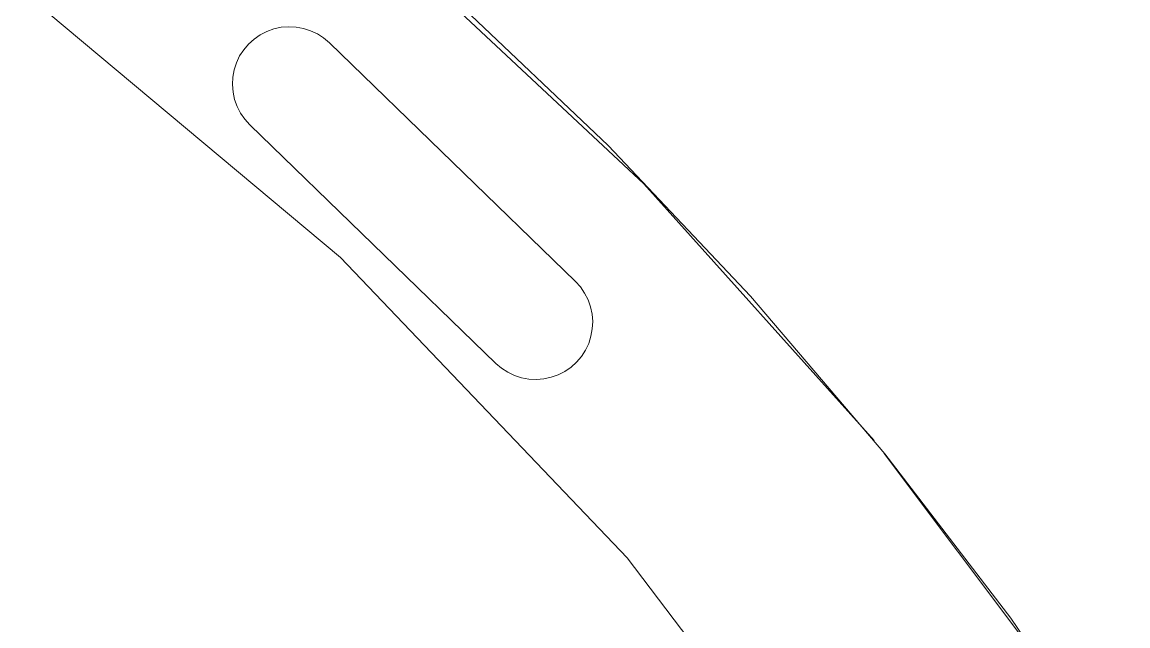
# Model space of a CAD drawing. Header units: inches. Extents: x -827 to 154, y -802 to 207.
# Drawn here: x -503.951 to -502.185, y -205.107 to -204.142 of the extents above; entities that cross this region are included whole.
import ezdxf

# ---------------------------------------------------------------- set-up
doc = ezdxf.new("R2010")
doc.units = ezdxf.units.IN
doc.header["$MEASUREMENT"] = 0
doc.layers.add('Layer0', color=7, linetype='Continuous', lineweight=9)
doc.layers.add('Miter_Saw_Station_skp', color=8, linetype='Continuous', lineweight=9)

# ---------------------------------------------------------------- blocks, each defined once
blk = doc.blocks.new('Miter_Saw_Station_skp_115-402555-Level 1')
at = {"layer": 'Layer0'}
for p, q in [((1.0866, 12.9535), (1.5191, 12.3839)), ((1.0866, 12.9535), (1.5191, 12.3839)), ((1.5191, 12.3839), (2.0127, 11.8662)), ((1.5191, 12.3839), (2.0127, 11.8662)), ((2.0127, 11.8662), (2.5611, 11.4071)), ((2.5611, 11.4071), (2.0127, 11.8662))]:
    blk.add_line(p, q, dxfattribs=at)
blk = doc.blocks.new('Miter_Saw_Station_skp_112-402552-Level 1')
blk.add_blockref('Miter_Saw_Station_skp_115-402555-Level 1', (0, 2.5809))
blk = doc.blocks.new('Miter_Saw_Station_skp_111-402551-Level 1')
at = {"layer": 'Layer0'}
for p, q in [((2.52, 4.9909), (2.7217, 4.6965)), ((2.7217, 4.6965), (2.52, 4.9909)), ((2.7217, 4.6965), (2.9386, 4.413)), ((2.9386, 4.413), (2.7217, 4.6965)), ((2.9386, 4.413), (3.17, 4.1412)), ((3.17, 4.1412), (2.9386, 4.413)), ((3.17, 4.1412), (3.4153, 3.8819)), ((3.4153, 3.8819), (3.17, 4.1412)), ((3.4153, 3.8819), (3.6738, 3.6358)), ((3.4153, 3.8819), (3.6738, 3.6358))]:
    blk.add_line(p, q, dxfattribs=at)
blk = doc.blocks.new('Miter_Saw_Station_skp_86-402526-Level 1')
blk.add_blockref('Miter_Saw_Station_skp_111-402551-Level 1', (0, 0))
blk = doc.blocks.new('Miter_Saw_Station_skp_85-402525-Level 1')
at = {"layer": 'Layer0'}
for p, q in [((8.217, 4.4254), (7.9446, 4.7882)), ((7.9446, 4.7882), (8.217, 4.4254)), ((8.6311, 3.96), (8.2342, 4.4025)), ((8.2342, 4.4025), (8.6311, 3.96)), ((8.7784, 4.2895), (8.7669, 4.2836)), ((8.7669, 4.2836), (8.7784, 4.2895)), ((8.7784, 4.2895), (8.7905, 4.2938)), ((8.7905, 4.2938), (8.7784, 4.2895)), ((8.8031, 4.2965), (8.7905, 4.2938)), ((8.7905, 4.2938), (8.8031, 4.2965)), ((8.8159, 4.2975), (8.8031, 4.2965)), ((8.8031, 4.2965), (8.8159, 4.2975)), ((8.8159, 4.2975), (8.8288, 4.2969)), ((8.8288, 4.2969), (8.8159, 4.2975)), ((8.8288, 4.2969), (8.8415, 4.2945)), ((8.8415, 4.2945), (8.8288, 4.2969)), ((8.8415, 4.2945), (8.8537, 4.2906)), ((8.8537, 4.2906), (8.8415, 4.2945)), ((8.8653, 4.2851), (8.8537, 4.2906)), ((8.8537, 4.2906), (8.8653, 4.2851)), ((8.7384, 4.2578), (8.7468, 4.2676)), ((8.7384, 4.2578), (8.7468, 4.2676)), ((8.7563, 4.2763), (8.7468, 4.2676)), ((8.7468, 4.2676), (8.7563, 4.2763)), ((8.7563, 4.2763), (8.7669, 4.2836)), ((8.7669, 4.2836), (8.7563, 4.2763)), ((8.8761, 4.2781), (8.8653, 4.2851)), ((8.8653, 4.2851), (8.8761, 4.2781)), ((8.8859, 4.2697), (8.8761, 4.2781)), ((8.8761, 4.2781), (8.8859, 4.2697)), ((8.8859, 4.2697), (9.3097, 3.8584)), ((9.3097, 3.8584), (8.8859, 4.2697)), ((8.7384, 4.2578), (8.7314, 4.247)), ((8.7314, 4.247), (8.7384, 4.2578)), ((8.722, 4.2231), (8.7259, 4.2354)), ((8.722, 4.2231), (8.7259, 4.2354)), ((8.7314, 4.247), (8.7259, 4.2354)), ((8.7259, 4.2354), (8.7314, 4.247)), ((8.719, 4.1976), (8.7196, 4.2105)), ((8.719, 4.1976), (8.7196, 4.2105)), ((8.7196, 4.2105), (8.722, 4.2231)), ((8.7196, 4.2105), (8.722, 4.2231)), ((8.72, 4.1848), (8.719, 4.1976)), ((8.72, 4.1848), (8.719, 4.1976)), ((8.72, 4.1848), (8.719, 4.1976)), ((8.719, 4.1976), (8.72, 4.1848)), ((8.7227, 4.1722), (8.72, 4.1848)), ((8.72, 4.1848), (8.7227, 4.1722)), ((8.72, 4.1848), (8.7227, 4.1722)), ((8.72, 4.1848), (8.7227, 4.1722)), ((8.727, 4.1601), (8.7227, 4.1722)), ((8.7227, 4.1722), (8.727, 4.1601)), ((8.7227, 4.1722), (8.727, 4.1601)), ((8.7227, 4.1722), (8.727, 4.1601)), ((8.727, 4.1601), (8.7329, 4.1486)), ((8.727, 4.1601), (8.7329, 4.1486)), ((8.7329, 4.1486), (8.7402, 4.138)), ((8.7329, 4.1486), (8.7402, 4.138)), ((8.7488, 4.1285), (8.7402, 4.138)), ((8.7402, 4.138), (8.7488, 4.1285)), ((8.7402, 4.138), (8.7488, 4.1285)), ((8.7402, 4.138), (8.7488, 4.1285)), ((8.7488, 4.1285), (9.1726, 3.7171)), ((8.7488, 4.1285), (9.1726, 3.7171)), ((8.6311, 3.96), (9.065, 3.5537)), ((8.6311, 3.96), (9.065, 3.5537)), ((9.3097, 3.8584), (9.3183, 3.8488)), ((9.3183, 3.8488), (9.3097, 3.8584)), ((9.3256, 3.8383), (9.3183, 3.8488)), ((9.3183, 3.8488), (9.3256, 3.8383)), ((9.3315, 3.8268), (9.3256, 3.8383)), ((9.3256, 3.8383), (9.3315, 3.8268)), ((9.3358, 3.8147), (9.3315, 3.8268)), ((9.3315, 3.8268), (9.3358, 3.8147)), ((9.3358, 3.8147), (9.3385, 3.8021)), ((9.3358, 3.8147), (9.3385, 3.8021)), ((9.3385, 3.8021), (9.3396, 3.7892)), ((9.3396, 3.7892), (9.3385, 3.8021)), ((9.3389, 3.7764), (9.3366, 3.7637)), ((9.3366, 3.7637), (9.3389, 3.7764)), ((9.3396, 3.7892), (9.3389, 3.7764)), ((9.3389, 3.7764), (9.3396, 3.7892)), ((9.3366, 3.7637), (9.3326, 3.7515)), ((9.3326, 3.7515), (9.3366, 3.7637)), ((9.3271, 3.7398), (9.3201, 3.729)), ((9.3201, 3.729), (9.3271, 3.7398)), ((9.3326, 3.7515), (9.3271, 3.7398)), ((9.3271, 3.7398), (9.3326, 3.7515)), ((9.1726, 3.7171), (9.1824, 3.7088)), ((9.1824, 3.7088), (9.1726, 3.7171)), ((9.1726, 3.7171), (9.1824, 3.7088)), ((9.1726, 3.7171), (9.1824, 3.7088)), ((9.3022, 3.7106), (9.3118, 3.7192)), ((9.3022, 3.7106), (9.3118, 3.7192)), ((9.3201, 3.729), (9.3118, 3.7192)), ((9.3118, 3.7192), (9.3201, 3.729)), ((9.1824, 3.7088), (9.1932, 3.7018)), ((9.1824, 3.7088), (9.1932, 3.7018)), ((9.1932, 3.7018), (9.2048, 3.6963)), ((9.1932, 3.7018), (9.2048, 3.6963)), ((9.2048, 3.6963), (9.2171, 3.6923)), ((9.2048, 3.6963), (9.2171, 3.6923)), ((9.268, 3.6931), (9.2802, 3.6974)), ((9.268, 3.6931), (9.2802, 3.6974)), ((9.2802, 3.6974), (9.2916, 3.7033)), ((9.2802, 3.6974), (9.2916, 3.7033)), ((9.2916, 3.7033), (9.3022, 3.7106)), ((9.2916, 3.7033), (9.3022, 3.7106)), ((9.2171, 3.6923), (9.2298, 3.69)), ((9.2171, 3.6923), (9.2298, 3.69)), ((9.2298, 3.69), (9.2426, 3.6894)), ((9.2298, 3.69), (9.2426, 3.6894)), ((9.2426, 3.6894), (9.2555, 3.6904)), ((9.2426, 3.6894), (9.2555, 3.6904)), ((9.2555, 3.6904), (9.268, 3.6931)), ((9.2555, 3.6904), (9.268, 3.6931))]:
    blk.add_line(p, q, dxfattribs=at)
blk = doc.blocks.new('Miter_Saw_Station_skp_24-402464-Level 1')
at = {"rotation": 90.00000000000001}
for name, p in [('Miter_Saw_Station_skp_85-402525-Level 1', (25.3046, 0.0713)), ('Miter_Saw_Station_skp_86-402526-Level 1', (25.2921, 5.3485)), ('Miter_Saw_Station_skp_112-402552-Level 1', (35.6646, 7.212))]:
    blk.add_blockref(name, p, dxfattribs=at)
blk = doc.blocks.new('Miter_Saw_Station_skp_1-402441-Level 1')
at = {"xscale": 0.9269999999999998, "yscale": 0.9269999999999998, "zscale": 0.9269999999999998, "rotation": 180}
blk.add_blockref('Miter_Saw_Station_skp_24-402464-Level 1', (27.9036, 71.9204), dxfattribs=at)
blk = doc.blocks.new('Miter_Saw_Station_skp-402418-Level 1')
blk.add_blockref('Miter_Saw_Station_skp_1-402441-Level 1', (0, 0))

msp = doc.modelspace()

# ---------------------------------------------------------------- block references
at = {"layer": 'Miter_Saw_Station_skp', "color": 7, "rotation": 269.9999999999997}
msp.add_blockref('Miter_Saw_Station_skp-402418-Level 1', (-566.811294, -196.282674), dxfattribs=at)

doc.saveas('drawing.dxf')
